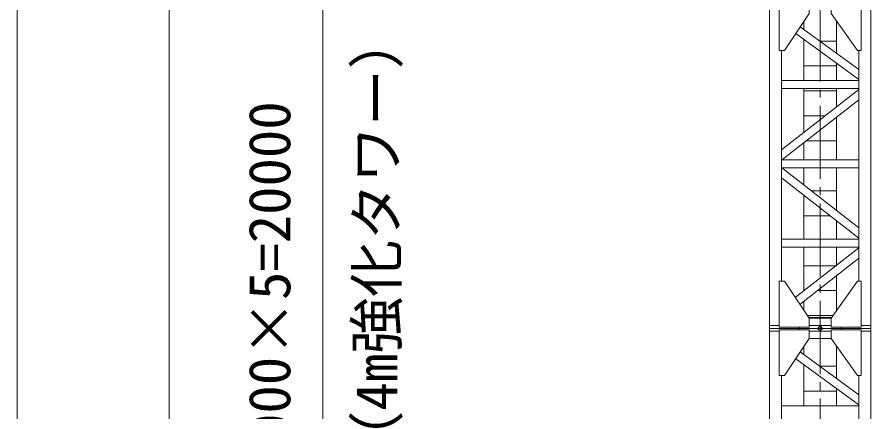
# Model space of a CAD drawing. Units: millimetres, scale not verified. Extents: x -32409 to 32443, y -43405 to 44769.
# Drawn here: x -31206 to -20700, y -18635 to -13779 of the extents above; entities that cross this region are included whole.
import ezdxf
from ezdxf.enums import TextEntityAlignment as Align

# ---------------------------------------------------------------- set-up
doc = ezdxf.new("R2010")
doc.units = ezdxf.units.MM
doc.header["$LTSCALE"] = 100
doc.header["$PDMODE"] = 32
doc.header["$PDSIZE"] = 50
doc.linetypes.add('CHAIN2', pattern=[12, 9, -1, 1, -1])
for name, color, linetype, lineweight in [('0-1_10 常用実線', 3, 'Continuous', 18), ('0-3_12 常用一点鎖線', 3, 'CHAIN2', 18), ('0-5_05 寸法', 7, 'Continuous', 18)]:
    doc.layers.add(name, color=color, linetype=linetype, lineweight=lineweight)
doc.styles.add('ＭＳ ゴシック', font='')
doc.styles.get('ＭＳ ゴシック').set_extended_font_data('MS Gothic')

msp = doc.modelspace()

# ---------------------------------------------------------------- linework, layer by layer
at = {"layer": '0-1_10 常用実線'}
for p, q in [((-21949.5, -13608.8), (-21949.5, -17608.8)), ((-20699.5, -17608.8), (-20699.5, -13608.8)), ((-21524.5, -13830.7), (-21524.5, -13931.1)), ((-21124.5, -14223.7), (-21124.5, -13824.8)), ((-21569.7, -13898), (-20849.5, -14424.9)), ((-21625.4, -13981.2), (-20849.5, -14548.8)), ((-21524.5, -14055), (-21524.5, -14558.8)), ((-21124.5, -14073.8), (-21324.5, -14073.8)), ((-21799.5, -14188.8), (-21799.5, -17028.8)), ((-20849.5, -14188.8), (-20849.5, -17028.8)), ((-21124.5, -14380.8), (-21524.5, -14380.8)), ((-21124.5, -14558.8), (-21124.5, -14347.6)), ((-20849.5, -14558.8), (-21799.5, -14558.8)), ((-21799.5, -14658.8), (-20849.5, -14658.8)), ((-20849.5, -14668.8), (-21799.5, -15411.7)), ((-21524.5, -14658.8), (-21524.5, -15196.6)), ((-21124.5, -14687.8), (-21524.5, -14687.8)), ((-21124.5, -14883.8), (-21124.5, -14658.8)), ((-20849.5, -14795.7), (-21799.5, -15538.6)), ((-21266.4, -14994.8), (-21524.5, -14994.8)), ((-21124.5, -15533.8), (-21124.5, -15010.8)), ((-21524.5, -15323.6), (-21524.5, -15533.8)), ((-21124.5, -15301.8), (-21496.7, -15301.8)), ((-20849.5, -15533.8), (-21799.5, -15533.8)), ((-21799.5, -15628.9), (-20849.5, -16371.8)), ((-21799.5, -15633.8), (-20849.5, -15633.8)), ((-21524.5, -15633.8), (-21524.5, -15844)), ((-21124.5, -16156.8), (-21124.5, -15633.8)), ((-20849.5, -16498.8), (-21799.5, -15755.9)), ((-21124.5, -15915.8), (-21432.7, -15915.8)), ((-21524.5, -15970.9), (-21524.5, -16508.8)), ((-21202.5, -16222.8), (-21524.5, -16222.8)), ((-21124.5, -16508.8), (-21124.5, -16283.7)), ((-20849.5, -16508.8), (-21799.5, -16508.8)), ((-21799.5, -16608.8), (-20849.5, -16608.8)), ((-20849.5, -16618.8), (-21630.2, -17229.2)), ((-21524.5, -16608.8), (-21524.5, -17146.6)), ((-21124.5, -16833.8), (-21124.5, -16608.8)), ((-20849.5, -16745.7), (-21574.3, -17312.5)), ((-21124.5, -16836.8), (-21524.5, -16836.8)), ((-21124.5, -17392.8), (-21124.5, -16960.8)), ((-21124.5, -17143.8), (-21358.6, -17143.8)), ((-21524.5, -17273.6), (-21524.5, -17386.8)), ((-21166, -17450.8), (-21481.7, -17450.8)), ((-21466.2, -17473.8), (-21182.4, -17473.8)), ((-21189.5, -17483.8), (-21459.5, -17483.8)), ((-21949.5, -17573.8), (-21829.5, -17573.8)), ((-21584.5, -17608.8), (-21949.5, -17608.8)), ((-21949.5, -17608.8), (-21584.5, -17608.8)), ((-21949.5, -17608.8), (-21949.5, -21608.8)), ((-21949.5, -17643.8), (-21829.5, -17643.8)), ((-21584.5, -17608.8), (-21584.5, -17593.8)), ((-21584.5, -17608.8), (-21064.5, -17608.8)), ((-21584.5, -17608.8), (-21584.5, -17623.8)), ((-21584.5, -17608.8), (-21064.5, -17608.8)), ((-21459.5, -17573.8), (-21189.5, -17573.8)), ((-21459.5, -17643.8), (-21189.5, -17643.8)), ((-21064.5, -17608.8), (-21064.5, -17593.8)), ((-20699.5, -17608.8), (-21064.5, -17608.8)), ((-21064.5, -17623.8), (-21064.5, -17608.8)), ((-20699.5, -17608.8), (-21064.5, -17608.8)), ((-20819.5, -17573.8), (-20699.5, -17573.8)), ((-20819.5, -17643.8), (-20699.5, -17643.8)), ((-20699.5, -21608.8), (-20699.5, -17608.8)), ((-21189.5, -17733.8), (-21459.5, -17733.8)), ((-21524.5, -17830.7), (-21524.5, -17931.1)), ((-21124.5, -18223.7), (-21124.5, -17824.8)), ((-21569.7, -17898), (-20849.5, -18424.9)), ((-21625.4, -17981.2), (-20849.5, -18548.8)), ((-21524.5, -18055), (-21524.5, -18558.8)), ((-21124.5, -18073.8), (-21324.5, -18073.8)), ((-21799.5, -18188.8), (-21799.5, -21028.8)), ((-20849.5, -18188.8), (-20849.5, -21028.8)), ((-21124.5, -18380.8), (-21524.5, -18380.8)), ((-21124.5, -18558.8), (-21124.5, -18347.6)), ((-20849.5, -18558.8), (-21799.5, -18558.8))]:
    msp.add_line(p, q, dxfattribs=at)
for points in [[(-21829.5, -13623.8), (-21829.5, -14188.8), (-21764.5, -14188.8), (-21459.5, -13733.8), (-21459.5, -13623.8)], [(-21189.5, -13623.8), (-21189.5, -13733.8), (-20864.5, -14188.8), (-20819.5, -14188.8), (-20819.5, -13623.8)], [(-21829.5, -17593.8), (-21829.5, -17028.8), (-21764.5, -17028.8), (-21459.5, -17483.8), (-21459.5, -17593.8)], [(-21189.5, -17593.8), (-21189.5, -17483.8), (-20864.5, -17028.8), (-20819.5, -17028.8), (-20819.5, -17593.8)], [(-21829.5, -17623.8), (-21829.5, -18188.8), (-21764.5, -18188.8), (-21459.5, -17733.8), (-21459.5, -17623.8)], [(-21189.5, -17623.8), (-21189.5, -17733.8), (-20864.5, -18188.8), (-20819.5, -18188.8), (-20819.5, -17623.8)]]:
    msp.add_lwpolyline(points, close=True, dxfattribs=at)
msp.add_lwpolyline([(-21503.5, -17130.2), (-21510.9, -17130.2), (-21524.5, -17143.8), (-21522.9, -17145.4)], dxfattribs=at)
msp.add_point((-21324.5, -17608.8), dxfattribs=at)
at = {"layer": '0-3_12 常用一点鎖線'}
msp.add_line((-21324.5, -24170.2), (-21324.5, 16796.9), dxfattribs=at)
at = {"layer": '0-5_05 寸法'}
for p, q in [((-31206, 11802.7), (-31206, -25338.8)), ((-29334.4, -24908.8), (-29334.4, 11691.2)), ((-27445.1, -24908.8), (-27445.1, -6308.8))]:
    msp.add_line(p, q, dxfattribs=at)

# ---------------------------------------------------------------- texts
at = {"layer": '0-5_05 寸法', "style": 'ＭＳ ゴシック'}
for s, p in [('（4m強化タワー）', (-26372.6, -19319.3)), ('4000×5=20000', (-27690.1, -19353.8))]:
    msp.add_text(s, height=513.2, rotation=90, dxfattribs=at).set_placement(p, align=Align.BOTTOM_LEFT)

doc.saveas('drawing.dxf')
